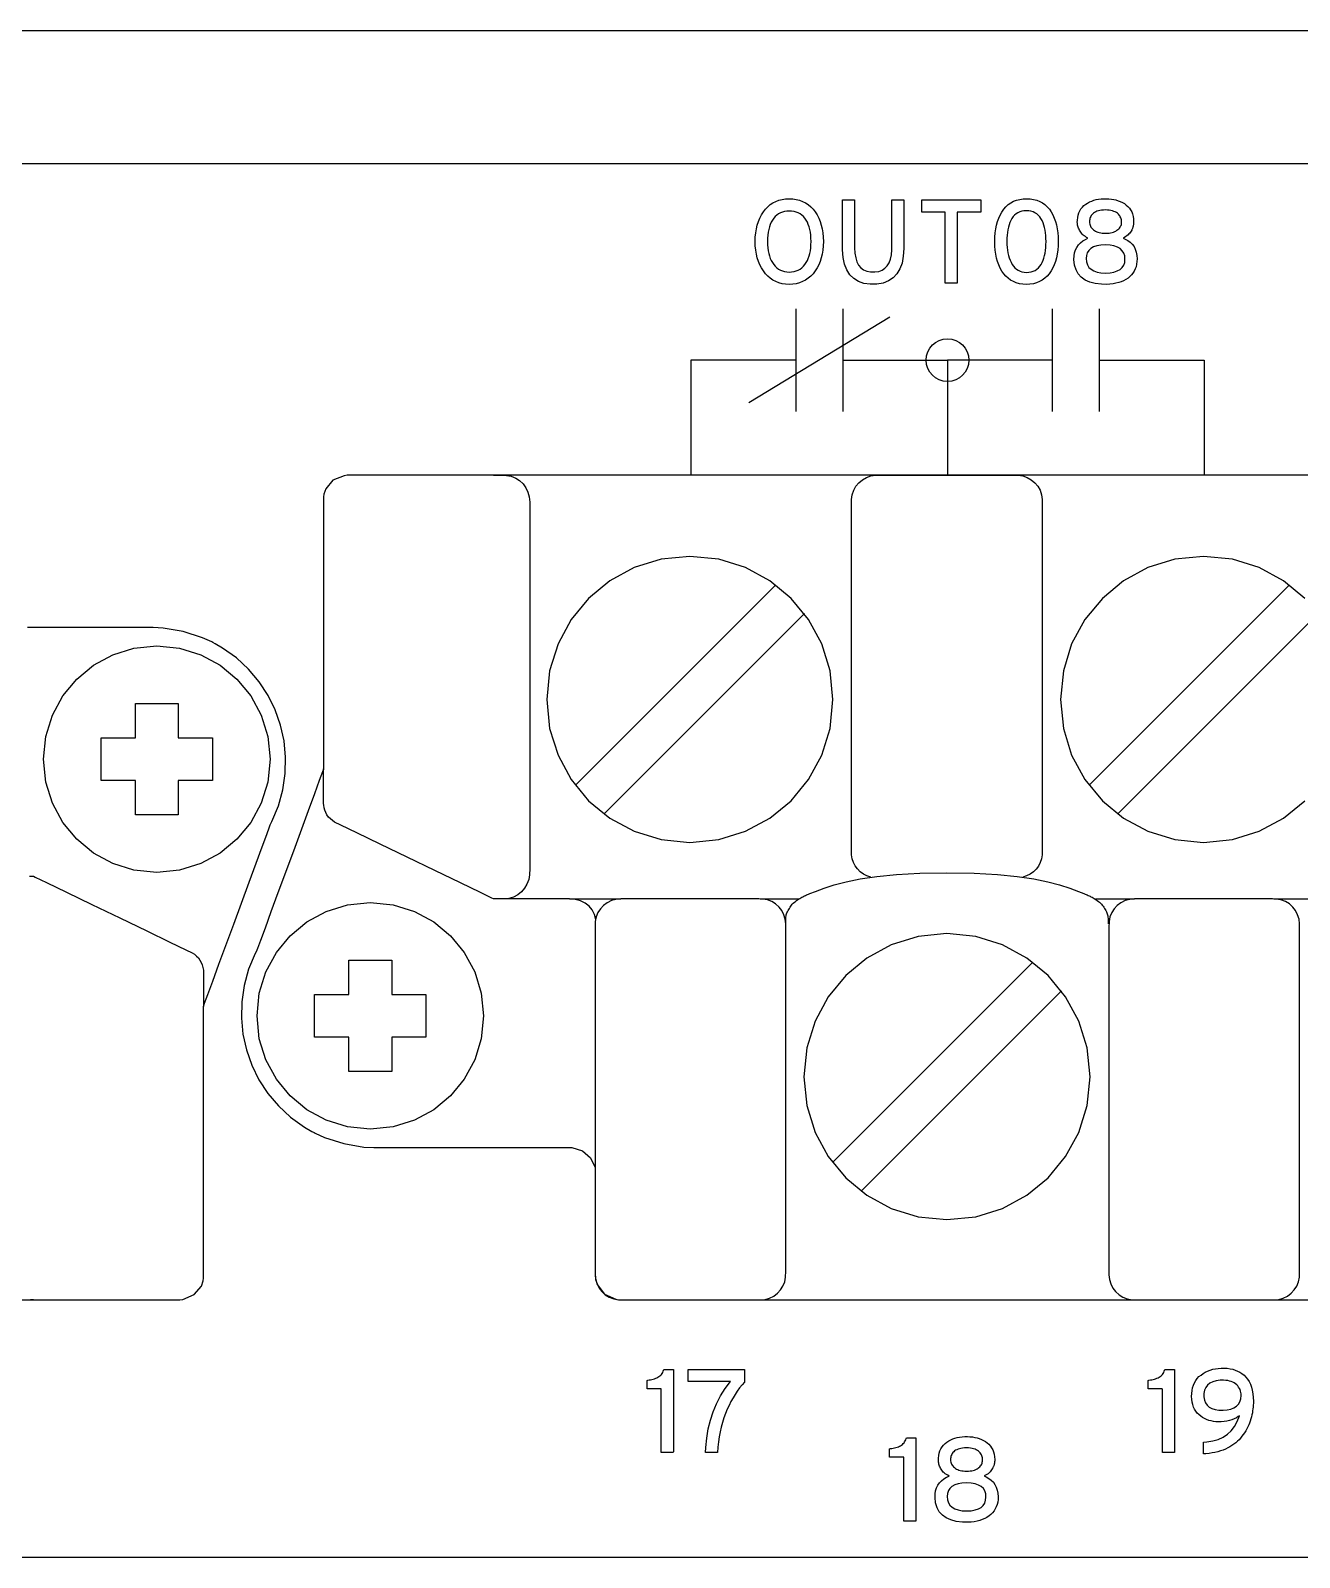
# Model space of a CAD drawing. Extents: x 1 to 47.7, y 0.2 to 35.
# Drawn here: x 31.599 to 33.083, y 13.33 to 15.115 of the extents above; entities that cross this region are included whole.
import ezdxf

# ---------------------------------------------------------------- set-up
doc = ezdxf.new("R2010")
doc.units = 0
doc.header["$MEASUREMENT"] = 0
doc.layers.add('8_0_____DWG', color=7, linetype='CONTINUOUS')

msp = doc.modelspace()

# ---------------------------------------------------------------- linework, layer by layer
at = {"layer": '8_0_____DWG'}
for points in [[(31.4833, 15.1152), (31.6718, 15.1152), (31.8618, 15.1152), (32.0532, 15.1152), (32.2458, 15.1152), (32.4396, 15.1152), (32.6345, 15.1152), (32.8303, 15.1152), (33.0271, 15.1152), (33.2246, 15.1152), (33.4228, 15.1152), (33.8209, 15.1152), (34.2205, 15.1152), (34.6209, 15.1152)], [(31.3372, 14.9598), (31.8587, 14.9598), (32.3802, 14.9598), (32.6397, 14.9598), (32.8976, 14.9598), (33.1536, 14.9598), (33.4069, 14.9598), (33.6572, 14.9598), (33.7811, 14.9598), (33.9039, 14.9598), (34.0258, 14.9598), (34.1466, 14.9598), (34.2662, 14.9598), (34.3847, 14.9598)], [(32.6823, 14.9028), (32.6823, 14.8199), (32.6682, 14.8199), (32.6682, 14.9028), (32.6407, 14.9028), (32.6407, 14.9171), (32.7098, 14.9171), (32.7098, 14.9028), (32.6823, 14.9028)], [(32.4934, 14.7899), (32.4934, 14.6699)], [(32.5484, 14.7899), (32.5484, 14.6699)], [(32.7934, 14.7899), (32.7934, 14.6699)], [(32.8484, 14.7899), (32.8484, 14.6699)], [(32.6034, 14.7799), (32.4384, 14.6799)], [(32.4934, 14.7299), (32.3709, 14.7299), (32.3709, 14.5953)], [(32.5484, 14.7299), (32.6709, 14.7299), (32.6709, 14.5953)], [(32.7934, 14.7299), (32.6709, 14.7299), (32.6709, 14.5953)], [(32.8484, 14.7299), (32.9709, 14.7299), (32.9709, 14.5953)], [(33.2026, 14.5953), (33.0768, 14.5953), (32.9554, 14.5953), (32.839, 14.5953), (32.7278, 14.5953), (32.6225, 14.5953), (32.5234, 14.5953), (32.431, 14.5953), (32.3457, 14.5953), (32.3059, 14.5953), (32.268, 14.5953), (32.2321, 14.5953), (32.1983, 14.5953), (32.1666, 14.5953), (32.1371, 14.5953), (32.1097, 14.5953), (32.0847, 14.5953), (32.062, 14.5953), (32.0417, 14.5953), (32.0239, 14.5953), (32.0086, 14.5953), (31.9958, 14.5953), (31.9856, 14.5953), (31.9781, 14.5953), (31.9734, 14.5953), (31.9709, 14.5953), (31.969, 14.5952), (31.9653, 14.5947), (31.9522, 14.5893), (31.9437, 14.5793), (31.9417, 14.5731), (31.9413, 14.5698), (31.9413, 14.5656), (31.9413, 14.56), (31.9413, 14.5521), (31.9413, 14.5302), (31.9413, 14.5019), (31.9413, 14.4688), (31.9413, 14.3957), (31.9413, 14.3594), (31.9413, 14.3256), (31.9413, 14.2961), (31.9413, 14.2728), (31.9413, 14.2641), (31.9413, 14.2575), (31.9413, 14.2534), (31.9413, 14.252), (31.941, 14.2511), (31.94, 14.2483), (31.9362, 14.2381), (31.9305, 14.2225), (31.9232, 14.2027), (31.9059, 14.1557), (31.8879, 14.1068), (31.8797, 14.0846), (31.8728, 14.0656), (31.8674, 14.051), (31.8641, 14.0419), (31.8633, 14.0399), (31.8632, 14.0396), (31.8613, 14.0359), (31.8536, 14.0175), (31.8484, 13.9987), (31.8456, 13.9796), (31.8452, 13.9605), (31.847, 13.9417), (31.8511, 13.9232), (31.8574, 13.9054), (31.8657, 13.8884), (31.8761, 13.8724), (31.8885, 13.8578), (31.9027, 13.8445), (31.9188, 13.833), (31.9275, 13.8279), (31.9301, 13.8266), (31.9315, 13.8259), (31.9423, 13.821), (31.9648, 13.8137), (31.9882, 13.8097), (32.0001, 13.8091), (32.004, 13.8091), (32.0122, 13.8091), (32.0267, 13.8091), (32.0461, 13.8091), (32.0692, 13.8091), (32.0946, 13.8091), (32.1471, 13.8091), (32.1717, 13.8091), (32.1934, 13.8091), (32.211, 13.8091), (32.2232, 13.8091), (32.2286, 13.8091), (32.2315, 13.809), (32.2439, 13.8052), (32.2534, 13.7971), (32.2589, 13.7857), (32.2589, 13.7836), (32.2589, 13.7775), (32.2589, 13.7683), (32.2589, 13.7566), (32.2589, 13.7), (32.2589, 13.6869), (32.2589, 13.6757), (32.2589, 13.6671), (32.2589, 13.6617), (32.2592, 13.6559), (32.2613, 13.6489), (32.2698, 13.6378), (32.2829, 13.6317), (32.2866, 13.6312), (32.2885, 13.6311), (32.2909, 13.6311), (32.2957, 13.6311), (32.3032, 13.6311), (32.3134, 13.6311), (32.3261, 13.6311), (32.3415, 13.6311), (32.3593, 13.6311), (32.3796, 13.6311), (32.4023, 13.6311), (32.4273, 13.6311), (32.4547, 13.6311), (32.4842, 13.6311), (32.5159, 13.6311), (32.5497, 13.6311), (32.5856, 13.6311), (32.6235, 13.6311), (32.6633, 13.6311), (32.7486, 13.6311), (32.8411, 13.6311), (32.9402, 13.6311), (33.0455, 13.6311), (33.1567, 13.6311)], [(32.14, 14.5953), (32.1404, 14.5953), (32.1417, 14.5953), (32.1435, 14.5953), (32.1456, 14.5953), (32.1478, 14.5953), (32.1497, 14.5953), (32.1513, 14.5953), (32.1522, 14.5953), (32.1552, 14.5951), (32.1608, 14.594), (32.1659, 14.5919), (32.1705, 14.5889), (32.1745, 14.5851), (32.1778, 14.5806), (32.1802, 14.5755), (32.1818, 14.5699), (32.1823, 14.5639), (32.1823, 14.5474), (32.1823, 14.5033), (32.1823, 14.4403), (32.1823, 14.3666), (32.1823, 14.2909), (32.1823, 14.2214), (32.1823, 14.1668), (32.1823, 14.1355), (32.1822, 14.1281), (32.1811, 14.1224), (32.1791, 14.117), (32.1762, 14.1122), (32.1726, 14.108), (32.1683, 14.1046), (32.1634, 14.102), (32.158, 14.1004), (32.1523, 14.0998), (32.1519, 14.0998), (32.1506, 14.0998), (32.1488, 14.0998), (32.1467, 14.0998), (32.1445, 14.0998), (32.1425, 14.0998), (32.141, 14.0998), (32.1401, 14.0998), (32.1381, 14.1007), (32.1246, 14.1072), (32.1012, 14.1186), (32.0714, 14.133), (32.0389, 14.1487), (32.0073, 14.1639), (31.9802, 14.177), (31.9613, 14.1861), (31.9542, 14.1896), (31.9516, 14.1914), (31.9492, 14.1934), (31.9471, 14.1956), (31.9452, 14.1981), (31.9437, 14.2007), (31.9426, 14.2035), (31.9418, 14.2064), (31.9414, 14.2095), (31.9413, 14.2114), (31.9413, 14.2144), (31.9413, 14.2196), (31.9413, 14.2261), (31.9413, 14.2333), (31.9413, 14.2403), (31.9413, 14.2463), (31.9413, 14.2504), (31.9413, 14.252)], [(32.5812, 14.1253), (32.5767, 14.1268), (32.5726, 14.1289), (32.5689, 14.1316), (32.5657, 14.1348), (32.5631, 14.1384), (32.561, 14.1424), (32.5595, 14.1468), (32.5588, 14.1514), (32.5587, 14.1589), (32.5587, 14.1912), (32.5587, 14.2453), (32.5587, 14.3129), (32.5587, 14.3859), (32.5587, 14.4559), (32.5587, 14.5148), (32.5587, 14.5541), (32.5588, 14.5668), (32.5595, 14.5724), (32.5612, 14.5776), (32.5638, 14.5823), (32.5673, 14.5864), (32.5714, 14.5899), (32.5762, 14.5926), (32.5814, 14.5944), (32.5871, 14.5952), (32.5921, 14.5953), (32.6062, 14.5953), (32.6285, 14.5953), (32.6557, 14.5953), (32.6846, 14.5953), (32.7118, 14.5953), (32.7341, 14.5953), (32.7483, 14.5953), (32.7533, 14.5952), (32.7589, 14.5944), (32.7642, 14.5926), (32.7689, 14.5899), (32.7731, 14.5864), (32.7765, 14.5823), (32.7792, 14.5776), (32.7809, 14.5724), (32.7816, 14.5668), (32.7816, 14.5541), (32.7816, 14.5148), (32.7816, 14.4559), (32.7816, 14.3859), (32.7816, 14.3129), (32.7816, 14.2453), (32.7816, 14.1912), (32.7816, 14.1589), (32.7815, 14.1514), (32.7808, 14.1468), (32.7793, 14.1424), (32.7772, 14.1383), (32.7745, 14.1347), (32.7713, 14.1315), (32.7675, 14.1288), (32.7634, 14.1267), (32.7589, 14.1253)], [(33.0887, 14.4512), (33.0639, 14.4717), (33.0355, 14.4872), (33.0041, 14.4969), (32.9704, 14.5003), (32.9367, 14.4969), (32.9052, 14.4872), (32.8768, 14.4717), (32.852, 14.4512), (32.8316, 14.4264), (32.8161, 14.398), (32.8064, 14.3666), (32.803, 14.3329), (32.8064, 14.2992), (32.8161, 14.2678), (32.8316, 14.2395), (32.852, 14.2147), (32.8768, 14.1943), (32.9052, 14.1789), (32.9367, 14.1692), (32.9704, 14.1658), (33.0041, 14.1692), (33.0355, 14.1789), (33.0639, 14.1943), (33.0887, 14.2147)], [(32.2358, 14.2327), (32.4701, 14.4669)], [(32.8366, 14.2327), (33.0708, 14.4669)], [(32.2692, 14.1992), (32.5035, 14.4335)], [(32.87, 14.1992), (33.1042, 14.4335)], [(31.5754, 13.6311), (31.605, 13.6311), (31.6323, 13.6311), (31.6573, 13.6311), (31.68, 13.6311), (31.7003, 13.6311), (31.7181, 13.6311), (31.7335, 13.6311), (31.7463, 13.6311), (31.7564, 13.6311), (31.7639, 13.6311), (31.7687, 13.6311), (31.7711, 13.6311), (31.773, 13.6312), (31.7768, 13.6316), (31.7898, 13.6371), (31.7984, 13.647), (31.8004, 13.6532), (31.8007, 13.6565), (31.8007, 13.6608), (31.8007, 13.6664), (31.8007, 13.6743), (31.8007, 13.6961), (31.8007, 13.7244), (31.8007, 13.7575), (31.8007, 13.8305), (31.8007, 13.8668), (31.8007, 13.9006), (31.8007, 13.9301), (31.8007, 13.9533), (31.8007, 13.9621), (31.8007, 13.9686), (31.8007, 13.9727), (31.8007, 13.9741), (31.8011, 13.9751), (31.8021, 13.9778), (31.8058, 13.9881), (31.8116, 14.0037), (31.8188, 14.0234), (31.8361, 14.0704), (31.8541, 14.1194), (31.8623, 14.1416), (31.8693, 14.1606), (31.8747, 14.1752), (31.878, 14.1842), (31.8787, 14.1863), (31.8789, 14.1866), (31.8807, 14.1902), (31.8884, 14.2087), (31.8936, 14.2275), (31.8964, 14.2466), (31.8969, 14.2656), (31.895, 14.2845), (31.8909, 14.303), (31.8847, 14.3208), (31.8763, 14.3378), (31.8659, 14.3537), (31.8536, 14.3684), (31.8393, 14.3816), (31.8232, 14.3932), (31.8145, 14.3982), (31.8119, 14.3996), (31.8106, 14.4003), (31.7998, 14.4052), (31.7772, 14.4125), (31.7538, 14.4164), (31.7419, 14.4171), (31.7381, 14.4171), (31.7298, 14.4171), (31.7153, 14.4171), (31.6959, 14.4171), (31.6729, 14.4171), (31.6475, 14.4171), (31.5949, 14.4171)], [(31.7212, 14.2881), (31.7212, 14.3284), (31.7711, 14.3284), (31.7711, 14.2881), (31.8113, 14.2881), (31.8113, 14.2382), (31.7711, 14.2382), (31.7711, 14.1982), (31.7212, 14.1982), (31.7212, 14.2382), (31.681, 14.2382), (31.681, 14.2881), (31.7212, 14.2881)], [(31.5975, 14.1263), (31.5995, 14.1263), (31.601, 14.1263), (31.6019, 14.1263), (31.6039, 14.1254), (31.6173, 14.1189), (31.6407, 14.1077), (31.6704, 14.0933), (31.7029, 14.0776), (31.7344, 14.0624), (31.7614, 14.0494), (31.7803, 14.0403), (31.7874, 14.0369), (31.7901, 14.0351), (31.7926, 14.033), (31.7948, 14.0308), (31.7966, 14.0283), (31.7982, 14.0256), (31.7994, 14.0228), (31.8002, 14.0198), (31.8007, 14.0167), (31.8007, 14.0147), (31.8007, 14.0118), (31.8007, 14.0066), (31.8007, 14), (31.8007, 13.9928), (31.8007, 13.9858), (31.8007, 13.9799), (31.8007, 13.9757), (31.8007, 13.9741)], [(32.4817, 14.0706), (32.4817, 14.0721), (32.4818, 14.0737), (32.4818, 14.0753), (32.4819, 14.0769), (32.482, 14.0784), (32.4822, 14.0799), (32.4824, 14.0813), (32.4827, 14.0825), (32.4831, 14.0837), (32.4837, 14.0849), (32.4844, 14.0862), (32.4852, 14.0874), (32.486, 14.0887), (32.4868, 14.09), (32.4877, 14.0912), (32.4885, 14.0925), (32.4893, 14.0937), (32.4905, 14.0949), (32.4918, 14.096), (32.4931, 14.0969), (32.4944, 14.0979), (32.4956, 14.0987), (32.4968, 14.0995), (32.4981, 14.1003), (32.4993, 14.101), (32.5005, 14.1017), (32.5017, 14.1023), (32.5028, 14.1029), (32.5038, 14.1034), (32.5049, 14.1039), (32.506, 14.1044), (32.5072, 14.1049), (32.5085, 14.1055), (32.51, 14.1061), (32.5164, 14.1086), (32.5266, 14.1124), (32.5384, 14.1162), (32.5523, 14.1199), (32.5686, 14.1232), (32.5881, 14.1261), (32.6112, 14.1284), (32.6384, 14.1299), (32.6702, 14.1304), (32.7021, 14.1299), (32.7293, 14.1284), (32.7523, 14.1261), (32.7718, 14.1232), (32.7882, 14.1199), (32.802, 14.1162), (32.8138, 14.1124), (32.8241, 14.1086), (32.8304, 14.1061), (32.8319, 14.1055), (32.8332, 14.1049), (32.8344, 14.1044), (32.8355, 14.1039), (32.8366, 14.1034), (32.8376, 14.1029), (32.8387, 14.1023), (32.8399, 14.1017), (32.8411, 14.101), (32.8424, 14.1003), (32.8436, 14.0995), (32.8448, 14.0987), (32.8461, 14.0979), (32.8473, 14.0969), (32.8486, 14.096), (32.8499, 14.0949), (32.8511, 14.0937), (32.8519, 14.0925), (32.8528, 14.0912), (32.8536, 14.09), (32.8544, 14.0887), (32.8553, 14.0874), (32.856, 14.0862), (32.8567, 14.0849), (32.8573, 14.0837), (32.8577, 14.0825), (32.858, 14.0813), (32.8583, 14.0799), (32.8585, 14.0784), (32.8586, 14.0769), (32.8588, 14.0753), (32.8588, 14.0737), (32.8589, 14.0721), (32.8589, 14.0706)], [(32.2595, 14.0756), (32.2581, 14.0816), (32.2555, 14.0869), (32.2517, 14.0914), (32.247, 14.095), (32.2416, 14.0976), (32.2354, 14.0993), (32.2288, 14.0998), (32.2246, 14.0998), (32.2136, 14.0998), (32.1987, 14.0998), (32.1824, 14.0998), (32.1675, 14.0998), (32.1566, 14.0998), (32.1523, 14.0998)], [(32.2288, 14.0998), (32.2434, 14.0998)], [(32.2434, 14.0998), (32.2889, 14.0998)], [(32.4518, 14.0998), (32.4973, 14.0998)], [(32.8441, 14.0998), (32.8897, 14.0998)], [(33.0525, 14.0998), (33.0981, 14.0998)], [(31.9709, 13.988), (31.9709, 14.0283), (32.0209, 14.0283), (32.0209, 13.988), (32.061, 13.988), (32.061, 13.9381), (32.0209, 13.9381), (32.0209, 13.8981), (31.9709, 13.8981), (31.9709, 13.9381), (31.9308, 13.9381), (31.9308, 13.988), (31.9709, 13.988)], [(32.5364, 13.7917), (32.7707, 14.0259)], [(32.5699, 13.7582), (32.8041, 13.9925)], [(31.602, 13.6311), (31.6016, 13.6311), (31.6003, 13.6311), (31.5985, 13.6311)], [(34.3847, 13.3298), (34.2662, 13.3298), (34.1466, 13.3298), (34.0258, 13.3298), (33.9039, 13.3298), (33.7811, 13.3298), (33.6572, 13.3298), (33.4069, 13.3298), (33.1536, 13.3298), (32.8976, 13.3298), (32.6397, 13.3298), (32.3802, 13.3298), (31.8587, 13.3298), (31.3372, 13.3298)]]:
    msp.add_lwpolyline(points, dxfattribs=at)
for points in [[(32.5257, 14.8685), (32.5255, 14.8634), (32.5251, 14.8584), (32.5243, 14.8538), (32.5233, 14.8493), (32.5219, 14.8452), (32.5203, 14.8412), (32.5184, 14.8376), (32.5163, 14.8341), (32.5138, 14.8309), (32.511, 14.8281), (32.5081, 14.8255), (32.5049, 14.8234), (32.5015, 14.8216), (32.4979, 14.8203), (32.4941, 14.8192), (32.49, 14.8186), (32.4858, 14.8183), (32.4815, 14.8186), (32.4775, 14.8192), (32.4737, 14.8203), (32.4702, 14.8216), (32.4668, 14.8234), (32.4637, 14.8255), (32.4608, 14.8281), (32.4581, 14.8309), (32.4556, 14.8341), (32.4534, 14.8376), (32.4514, 14.8412), (32.4498, 14.8452), (32.4484, 14.8493), (32.4474, 14.8538), (32.4466, 14.8584), (32.4461, 14.8634), (32.4459, 14.8685), (32.4461, 14.8737), (32.4466, 14.8786), (32.4474, 14.8833), (32.4484, 14.8878), (32.4498, 14.892), (32.4514, 14.8959), (32.4534, 14.8996), (32.4556, 14.9031), (32.4581, 14.9063), (32.4608, 14.9091), (32.4637, 14.9116), (32.4668, 14.9137), (32.4702, 14.9154), (32.4737, 14.9168), (32.4775, 14.9178), (32.4815, 14.9184), (32.4858, 14.9186), (32.49, 14.9184), (32.4941, 14.9178), (32.4979, 14.9168), (32.5015, 14.9154), (32.5049, 14.9137), (32.5081, 14.9116), (32.511, 14.9091), (32.5138, 14.9063), (32.5163, 14.9031), (32.5184, 14.8996), (32.5203, 14.8959), (32.5219, 14.892), (32.5233, 14.8878), (32.5243, 14.8833), (32.5251, 14.8786), (32.5255, 14.8737)], [(32.6198, 14.8604), (32.6192, 14.8513), (32.6177, 14.8433), (32.6152, 14.8364), (32.6118, 14.8306), (32.6074, 14.8259), (32.602, 14.8224), (32.5957, 14.8199), (32.5884, 14.8186), (32.5804, 14.8185), (32.573, 14.8196), (32.5667, 14.8219), (32.5612, 14.8253), (32.5567, 14.8297), (32.5532, 14.8353), (32.5506, 14.842), (32.5489, 14.8499), (32.5482, 14.8588), (32.5482, 14.8621), (32.5482, 14.8671), (32.5482, 14.8748), (32.5482, 14.884), (32.5482, 14.8938), (32.5482, 14.903), (32.5482, 14.9107), (32.5482, 14.9157), (32.5482, 14.9171), (32.549, 14.9171), (32.5505, 14.9171), (32.5526, 14.9171), (32.555, 14.9171), (32.5574, 14.9171), (32.5596, 14.9171), (32.5613, 14.9171), (32.5622, 14.9171), (32.5623, 14.9163), (32.5623, 14.912), (32.5623, 14.9048), (32.5623, 14.8959), (32.5623, 14.8862), (32.5623, 14.8768), (32.5623, 14.8688), (32.5623, 14.8632), (32.5623, 14.8611), (32.5626, 14.8549), (32.5635, 14.8495), (32.5649, 14.8449), (32.567, 14.841), (32.5696, 14.8379), (32.5728, 14.8355), (32.5766, 14.8339), (32.5809, 14.833), (32.5858, 14.8329), (32.5904, 14.8336), (32.5944, 14.8351), (32.5978, 14.8372), (32.6005, 14.8401), (32.6027, 14.8437), (32.6043, 14.848), (32.6053, 14.8531), (32.6057, 14.8589), (32.6057, 14.8615), (32.6057, 14.8666), (32.6057, 14.8743), (32.6057, 14.8837), (32.6057, 14.8936), (32.6057, 14.9029), (32.6057, 14.9106), (32.6057, 14.9157), (32.6057, 14.9171), (32.6064, 14.9171), (32.608, 14.9171), (32.6101, 14.9171), (32.6125, 14.9171), (32.6149, 14.9171), (32.6171, 14.9171), (32.6188, 14.9171), (32.6197, 14.9171), (32.6198, 14.9163), (32.6198, 14.9119), (32.6198, 14.9047), (32.6198, 14.8956), (32.6198, 14.8858), (32.6198, 14.8763), (32.6198, 14.8682), (32.6198, 14.8625)], [(32.8003, 14.8687), (32.8002, 14.8635), (32.7998, 14.8586), (32.7992, 14.8539), (32.7983, 14.8495), (32.7971, 14.8453), (32.7957, 14.8414), (32.794, 14.8376), (32.792, 14.8342), (32.7898, 14.8309), (32.7873, 14.8281), (32.7846, 14.8255), (32.7816, 14.8234), (32.7784, 14.8216), (32.775, 14.8203), (32.7713, 14.8192), (32.7673, 14.8186), (32.7631, 14.8183), (32.7589, 14.8186), (32.755, 14.8192), (32.7513, 14.8202), (32.7479, 14.8216), (32.7447, 14.8234), (32.7418, 14.8255), (32.7391, 14.828), (32.7366, 14.8308), (32.7344, 14.834), (32.7325, 14.8374), (32.7308, 14.8411), (32.7294, 14.845), (32.7282, 14.8492), (32.7273, 14.8536), (32.7266, 14.8583), (32.7262, 14.8632), (32.7261, 14.8684), (32.7262, 14.8736), (32.7266, 14.8785), (32.7273, 14.8832), (32.7282, 14.8876), (32.7294, 14.8918), (32.7308, 14.8958), (32.7326, 14.8995), (32.7345, 14.903), (32.7368, 14.9062), (32.7393, 14.9091), (32.742, 14.9116), (32.7449, 14.9137), (32.7481, 14.9155), (32.7516, 14.9168), (32.7553, 14.9178), (32.7592, 14.9184), (32.7634, 14.9186), (32.7676, 14.9184), (32.7715, 14.9178), (32.7752, 14.9168), (32.7787, 14.9154), (32.7819, 14.9137), (32.7848, 14.9116), (32.7875, 14.9091), (32.79, 14.9063), (32.7921, 14.9031), (32.7941, 14.8997), (32.7957, 14.896), (32.7971, 14.8921), (32.7983, 14.8879), (32.7992, 14.8834), (32.7998, 14.8788), (32.8002, 14.8738)], [(32.8927, 14.8482), (32.8925, 14.845), (32.8921, 14.842), (32.8914, 14.8391), (32.8905, 14.8364), (32.8893, 14.8339), (32.8878, 14.8316), (32.8861, 14.8295), (32.8842, 14.8275), (32.882, 14.8258), (32.8796, 14.8242), (32.8769, 14.8227), (32.8741, 14.8215), (32.8711, 14.8205), (32.8679, 14.8197), (32.8645, 14.819), (32.8609, 14.8186), (32.8571, 14.8184), (32.8509, 14.8185), (32.8436, 14.8194), (32.8372, 14.8211), (32.8318, 14.8235), (32.8274, 14.8267), (32.8238, 14.8307), (32.8212, 14.8355), (32.8195, 14.841), (32.8188, 14.8473), (32.8189, 14.8516), (32.8195, 14.8553), (32.8205, 14.8587), (32.822, 14.8617), (32.8239, 14.8645), (32.8263, 14.867), (32.8291, 14.8692), (32.8323, 14.871), (32.8352, 14.8725), (32.8336, 14.8733), (32.8322, 14.8742), (32.8308, 14.8751), (32.8296, 14.8761), (32.8285, 14.8772), (32.8275, 14.8782), (32.8267, 14.8794), (32.8259, 14.8806), (32.8253, 14.8818), (32.8247, 14.883), (32.8242, 14.8842), (32.8237, 14.8853), (32.8234, 14.8865), (32.8231, 14.8876), (32.8229, 14.8887), (32.8228, 14.8898), (32.8227, 14.8909), (32.8228, 14.8934), (32.8232, 14.8964), (32.8237, 14.8993), (32.8246, 14.9019), (32.8257, 14.9043), (32.827, 14.9066), (32.8286, 14.9086), (32.8305, 14.9105), (32.8326, 14.9121), (32.8348, 14.9135), (32.8371, 14.9148), (32.8395, 14.9158), (32.8421, 14.9167), (32.8448, 14.9175), (32.8476, 14.918), (32.8505, 14.9184), (32.8536, 14.9186), (32.8567, 14.9186), (32.8596, 14.9185), (32.8625, 14.9182), (32.8653, 14.9177), (32.8679, 14.9171), (32.8705, 14.9162), (32.873, 14.9153), (32.8754, 14.9141), (32.8777, 14.9128), (32.8799, 14.9112), (32.8819, 14.9095), (32.8836, 14.9076), (32.885, 14.9055), (32.8863, 14.9032), (32.8872, 14.9007), (32.8879, 14.8979), (32.8884, 14.895), (32.8886, 14.8919), (32.8886, 14.891), (32.8886, 14.8905), (32.8886, 14.89), (32.8885, 14.8895), (32.8885, 14.889), (32.8884, 14.8884), (32.8883, 14.8879), (32.8882, 14.8873), (32.8881, 14.8867), (32.8879, 14.8861), (32.8878, 14.8855), (32.8876, 14.8849), (32.8874, 14.8843), (32.8871, 14.8836), (32.8869, 14.883), (32.8866, 14.8824), (32.8863, 14.8818), (32.8858, 14.8808), (32.885, 14.8796), (32.8841, 14.8784), (32.8831, 14.8773), (32.882, 14.8762), (32.8808, 14.8752), (32.8794, 14.8743), (32.878, 14.8734), (32.8765, 14.8726), (32.8786, 14.8714), (32.8818, 14.8697), (32.8846, 14.8676), (32.887, 14.8653), (32.889, 14.8625), (32.8905, 14.8595), (32.8916, 14.8561), (32.8924, 14.8523)], [(32.5113, 14.8685), (32.5112, 14.8723), (32.511, 14.876), (32.5105, 14.8794), (32.5099, 14.8826), (32.5091, 14.8856), (32.5081, 14.8885), (32.507, 14.8911), (32.5056, 14.8935), (32.5041, 14.8958), (32.5024, 14.8977), (32.5005, 14.8994), (32.4985, 14.9008), (32.4963, 14.902), (32.4939, 14.9029), (32.4914, 14.9036), (32.4886, 14.904), (32.4858, 14.9041), (32.4829, 14.904), (32.4803, 14.9036), (32.4778, 14.9029), (32.4754, 14.902), (32.4732, 14.9008), (32.4712, 14.8994), (32.4694, 14.8977), (32.4677, 14.8958), (32.4661, 14.8935), (32.4648, 14.8911), (32.4636, 14.8885), (32.4626, 14.8856), (32.4618, 14.8826), (32.4611, 14.8794), (32.4607, 14.876), (32.4604, 14.8723), (32.4603, 14.8685), (32.4604, 14.8648), (32.4607, 14.8612), (32.4611, 14.8578), (32.4618, 14.8546), (32.4626, 14.8516), (32.4636, 14.8488), (32.4648, 14.8462), (32.4661, 14.8438), (32.4677, 14.8415), (32.4694, 14.8395), (32.4712, 14.8377), (32.4732, 14.8362), (32.4754, 14.835), (32.4778, 14.8341), (32.4803, 14.8334), (32.4829, 14.833), (32.4858, 14.8328), (32.4886, 14.833), (32.4914, 14.8334), (32.4939, 14.8341), (32.4963, 14.835), (32.4985, 14.8362), (32.5005, 14.8377), (32.5024, 14.8395), (32.5041, 14.8415), (32.5056, 14.8438), (32.507, 14.8462), (32.5081, 14.8488), (32.5091, 14.8516), (32.5099, 14.8546), (32.5105, 14.8578), (32.511, 14.8612), (32.5112, 14.8648)], [(32.7861, 14.8684), (32.786, 14.872), (32.7858, 14.8755), (32.7855, 14.8788), (32.785, 14.8819), (32.7843, 14.885), (32.7835, 14.8878), (32.7826, 14.8905), (32.7815, 14.8931), (32.7802, 14.8954), (32.7787, 14.8975), (32.7771, 14.8994), (32.7752, 14.9009), (32.7732, 14.9022), (32.771, 14.9032), (32.7685, 14.9039), (32.7659, 14.9044), (32.7631, 14.9045), (32.7603, 14.9044), (32.7577, 14.9039), (32.7554, 14.9032), (32.7532, 14.9022), (32.7511, 14.901), (32.7493, 14.8994), (32.7477, 14.8976), (32.7462, 14.8956), (32.745, 14.8932), (32.7439, 14.8907), (32.7429, 14.8881), (32.7421, 14.8852), (32.7414, 14.8823), (32.7409, 14.8791), (32.7406, 14.8758), (32.7404, 14.8723), (32.7403, 14.8687), (32.7404, 14.8651), (32.7406, 14.8616), (32.741, 14.8583), (32.7416, 14.8552), (32.7422, 14.8522), (32.7431, 14.8494), (32.7441, 14.8467), (32.7452, 14.8442), (32.7465, 14.8418), (32.748, 14.8397), (32.7496, 14.8378), (32.7514, 14.8362), (32.7535, 14.8349), (32.7557, 14.8338), (32.758, 14.8331), (32.7606, 14.8326), (32.7634, 14.8324), (32.7662, 14.8326), (32.7688, 14.8331), (32.7712, 14.8338), (32.7734, 14.8348), (32.7755, 14.8361), (32.7773, 14.8377), (32.7789, 14.8396), (32.7803, 14.8417), (32.7816, 14.8441), (32.7826, 14.8466), (32.7836, 14.8492), (32.7843, 14.852), (32.785, 14.855), (32.7855, 14.8581), (32.7858, 14.8614), (32.786, 14.8648)], [(32.8744, 14.891), (32.8744, 14.8924), (32.8742, 14.8937), (32.8739, 14.895), (32.8735, 14.8962), (32.873, 14.8973), (32.8723, 14.8985), (32.8716, 14.8995), (32.8707, 14.9006), (32.8697, 14.9015), (32.8685, 14.9024), (32.8671, 14.9032), (32.8656, 14.9038), (32.8639, 14.9043), (32.8621, 14.9048), (32.8601, 14.9051), (32.8579, 14.9053), (32.8556, 14.9054), (32.8533, 14.9053), (32.8511, 14.9051), (32.8492, 14.9048), (32.8473, 14.9044), (32.8457, 14.9039), (32.8442, 14.9033), (32.8429, 14.9026), (32.8417, 14.9018), (32.8407, 14.9009), (32.8398, 14.8999), (32.839, 14.8989), (32.8384, 14.8978), (32.8378, 14.8967), (32.8374, 14.8955), (32.8372, 14.8942), (32.837, 14.8929), (32.837, 14.8916), (32.837, 14.8902), (32.8373, 14.8889), (32.8376, 14.8876), (32.8381, 14.8864), (32.8387, 14.8853), (32.8395, 14.8843), (32.8404, 14.8833), (32.8415, 14.8823), (32.8427, 14.8815), (32.844, 14.8807), (32.8454, 14.88), (32.8468, 14.8794), (32.8484, 14.879), (32.8501, 14.8786), (32.8519, 14.8784), (32.8538, 14.8782), (32.8558, 14.8781), (32.8579, 14.8782), (32.8599, 14.8784), (32.8617, 14.8786), (32.8634, 14.879), (32.865, 14.8795), (32.8665, 14.8801), (32.8679, 14.8808), (32.8691, 14.8816), (32.8702, 14.8825), (32.8712, 14.8833), (32.8721, 14.8843), (32.8728, 14.8853), (32.8734, 14.8863), (32.8738, 14.8874), (32.8742, 14.8886), (32.8744, 14.8898)], [(32.8784, 14.8478), (32.8781, 14.8516), (32.877, 14.855), (32.8753, 14.8578), (32.8728, 14.8602), (32.8696, 14.862), (32.8656, 14.8633), (32.861, 14.8641), (32.8556, 14.8645), (32.8503, 14.8642), (32.8457, 14.8634), (32.8418, 14.8621), (32.8386, 14.8603), (32.8361, 14.8581), (32.8344, 14.8554), (32.8333, 14.8522), (32.833, 14.8485), (32.8334, 14.8446), (32.8345, 14.8412), (32.8363, 14.8383), (32.8388, 14.836), (32.842, 14.8341), (32.8458, 14.8328), (32.8504, 14.8319), (32.8557, 14.8316), (32.861, 14.832), (32.8656, 14.8328), (32.8695, 14.8341), (32.8727, 14.8359), (32.8752, 14.8381), (32.877, 14.8409), (32.8781, 14.8441)], [(32.6959, 14.7299), (32.6954, 14.7249), (32.694, 14.7202), (32.6917, 14.7159), (32.6886, 14.7122), (32.6849, 14.7092), (32.6807, 14.7069), (32.676, 14.7054), (32.6709, 14.7049), (32.6659, 14.7054), (32.6612, 14.7069), (32.6569, 14.7092), (32.6532, 14.7122), (32.6502, 14.7159), (32.6479, 14.7202), (32.6464, 14.7249), (32.6459, 14.7299), (32.6464, 14.7349), (32.6479, 14.7396), (32.6502, 14.7439), (32.6532, 14.7476), (32.6569, 14.7506), (32.6612, 14.7529), (32.6659, 14.7544), (32.6709, 14.7549), (32.676, 14.7544), (32.6807, 14.7529), (32.6849, 14.7506), (32.6886, 14.7476), (32.6917, 14.7439), (32.694, 14.7396), (32.6954, 14.7349)], [(32.2022, 14.3329), (32.2056, 14.2992), (32.2154, 14.2678), (32.2308, 14.2395), (32.2512, 14.2147), (32.276, 14.1943), (32.3045, 14.1789), (32.3359, 14.1692), (32.3696, 14.1658), (32.4033, 14.1692), (32.4347, 14.1789), (32.4631, 14.1943), (32.4879, 14.2147), (32.5083, 14.2395), (32.5238, 14.2678), (32.5335, 14.2992), (32.5369, 14.3329), (32.5335, 14.3666), (32.5238, 14.398), (32.5083, 14.4264), (32.4879, 14.4512), (32.4631, 14.4717), (32.4347, 14.4872), (32.4033, 14.4969), (32.3696, 14.5003), (32.3359, 14.4969), (32.3045, 14.4872), (32.276, 14.4717), (32.2512, 14.4512), (32.2308, 14.4264), (32.2154, 14.398), (32.2056, 14.3666)], [(31.8786, 14.2632), (31.8759, 14.2365), (31.8682, 14.2116), (31.856, 14.1891), (31.8398, 14.1695), (31.8202, 14.1533), (31.7977, 14.1411), (31.7728, 14.1334), (31.7461, 14.1307), (31.7194, 14.1334), (31.6946, 14.1411), (31.6721, 14.1533), (31.6525, 14.1695), (31.6363, 14.1891), (31.6241, 14.2116), (31.6164, 14.2365), (31.6137, 14.2632), (31.6164, 14.2899), (31.6241, 14.3147), (31.6363, 14.3372), (31.6525, 14.3568), (31.6721, 14.373), (31.6946, 14.3852), (31.7194, 14.3929), (31.7461, 14.3956), (31.7728, 14.3929), (31.7977, 14.3852), (31.8202, 14.373), (31.8398, 14.3568), (31.856, 14.3372), (31.8682, 14.3147), (31.8759, 14.2899)], [(32.1284, 13.963), (32.1257, 13.9363), (32.118, 13.9115), (32.1057, 13.889), (32.0896, 13.8694), (32.07, 13.8532), (32.0475, 13.841), (32.0226, 13.8332), (31.9959, 13.8306), (31.9692, 13.8332), (31.9443, 13.841), (31.9218, 13.8532), (31.9022, 13.8694), (31.8861, 13.889), (31.8739, 13.9115), (31.8661, 13.9363), (31.8634, 13.963), (31.8661, 13.9897), (31.8739, 14.0146), (31.8861, 14.0371), (31.9022, 14.0567), (31.9218, 14.0729), (31.9443, 14.0851), (31.9692, 14.0928), (31.9959, 14.0955), (32.0226, 14.0928), (32.0475, 14.0851), (32.07, 14.0729), (32.0896, 14.0567), (32.1057, 14.0371), (32.118, 14.0146), (32.1257, 13.9897)], [(32.4817, 14.0706), (32.4812, 14.0762), (32.4796, 14.0814), (32.4772, 14.0861), (32.4739, 14.0903), (32.4699, 14.0939), (32.4653, 14.0967), (32.4602, 14.0987), (32.4546, 14.0997), (32.4501, 14.0998), (32.4383, 14.0998), (32.4178, 14.0998), (32.3917, 14.0998), (32.3631, 14.0998), (32.3354, 14.0998), (32.3117, 14.0998), (32.2951, 14.0998), (32.2889, 14.0998), (32.2832, 14.0993), (32.2779, 14.0978), (32.273, 14.0954), (32.2687, 14.0922), (32.265, 14.0883), (32.2621, 14.0838), (32.2601, 14.0788), (32.259, 14.0734), (32.2589, 14.0665), (32.2589, 14.0368), (32.2589, 13.985), (32.2589, 13.9192), (32.2589, 13.8474), (32.2589, 13.7776), (32.2589, 13.7178), (32.2589, 13.676), (32.2589, 13.6603), (32.2594, 13.6548), (32.261, 13.6496), (32.2635, 13.6448), (32.2667, 13.6406), (32.2707, 13.637), (32.2754, 13.6342), (32.2805, 13.6323), (32.286, 13.6312), (32.2905, 13.6311), (32.3023, 13.6311), (32.3229, 13.6311), (32.349, 13.6311), (32.3775, 13.6311), (32.4052, 13.6311), (32.4289, 13.6311), (32.4455, 13.6311), (32.4518, 13.6311), (32.4575, 13.6316), (32.4628, 13.6331), (32.4677, 13.6355), (32.472, 13.6387), (32.4756, 13.6426), (32.4785, 13.6471), (32.4805, 13.6521), (32.4816, 13.6575), (32.4817, 13.6644), (32.4817, 13.6942), (32.4817, 13.7459), (32.4817, 13.8117), (32.4817, 13.8835), (32.4817, 13.9534), (32.4817, 14.0131), (32.4817, 14.0549)], [(33.0825, 14.0706), (33.082, 14.0762), (33.0804, 14.0814), (33.0779, 14.0861), (33.0747, 14.0903), (33.0707, 14.0939), (33.0661, 14.0967), (33.0609, 14.0987), (33.0554, 14.0997), (33.0509, 14.0998), (33.0391, 14.0998), (33.0185, 14.0998), (32.9924, 14.0998), (32.9639, 14.0998), (32.9362, 14.0998), (32.9125, 14.0998), (32.8959, 14.0998), (32.8897, 14.0998), (32.884, 14.0993), (32.8786, 14.0978), (32.8737, 14.0954), (32.8694, 14.0922), (32.8658, 14.0883), (32.8629, 14.0838), (32.8609, 14.0788), (32.8598, 14.0734), (32.8597, 14.0665), (32.8597, 14.0368), (32.8597, 13.985), (32.8597, 13.9192), (32.8597, 13.8474), (32.8597, 13.7776), (32.8597, 13.7178), (32.8597, 13.676), (32.8597, 13.6603), (32.8602, 13.6548), (32.8618, 13.6496), (32.8642, 13.6448), (32.8675, 13.6406), (32.8715, 13.637), (32.8761, 13.6342), (32.8812, 13.6323), (32.8868, 13.6312), (32.8913, 13.6311), (32.9031, 13.6311), (32.9236, 13.6311), (32.9498, 13.6311), (32.9783, 13.6311), (33.006, 13.6311), (33.0297, 13.6311), (33.0463, 13.6311), (33.0525, 13.6311), (33.0582, 13.6316), (33.0636, 13.6331), (33.0684, 13.6355), (33.0727, 13.6387), (33.0764, 13.6426), (33.0793, 13.6471), (33.0813, 13.6521), (33.0824, 13.6575), (33.0825, 13.6644), (33.0825, 13.6942), (33.0825, 13.7459), (33.0825, 13.8117), (33.0825, 13.8835), (33.0825, 13.9534), (33.0825, 14.0131), (33.0825, 14.0549)], [(32.5029, 13.8919), (32.5063, 13.8582), (32.516, 13.8268), (32.5314, 13.7985), (32.5519, 13.7737), (32.5767, 13.7533), (32.6051, 13.7379), (32.6365, 13.7282), (32.6703, 13.7248), (32.704, 13.7282), (32.7354, 13.7379), (32.7638, 13.7533), (32.7885, 13.7737), (32.809, 13.7985), (32.8244, 13.8268), (32.8342, 13.8582), (32.8376, 13.8919), (32.8342, 13.9256), (32.8244, 13.957), (32.809, 13.9854), (32.7885, 14.0102), (32.7638, 14.0307), (32.7354, 14.0462), (32.704, 14.0559), (32.6703, 14.0593), (32.6365, 14.0559), (32.6051, 14.0462), (32.5767, 14.0307), (32.5519, 14.0102), (32.5314, 13.9854), (32.516, 13.957), (32.5063, 13.9256)], [(32.3362, 13.4525), (32.3362, 13.4553), (32.3362, 13.4629), (32.3362, 13.4738), (32.3362, 13.4864), (32.3362, 13.4995), (32.3362, 13.5114), (32.3362, 13.5209), (32.3362, 13.5263), (32.3361, 13.527), (32.3348, 13.527), (32.3327, 13.527), (32.3301, 13.527), (32.3271, 13.527), (32.3243, 13.527), (32.3219, 13.527), (32.3202, 13.527), (32.3195, 13.527), (32.3195, 13.5274), (32.3195, 13.5284), (32.3195, 13.5299), (32.3195, 13.5316), (32.3195, 13.5333), (32.3195, 13.5349), (32.3195, 13.5362), (32.3195, 13.5369), (32.3204, 13.5371), (32.3221, 13.5373), (32.3237, 13.5376), (32.3253, 13.5379), (32.3268, 13.5383), (32.3283, 13.5387), (32.3297, 13.5393), (32.331, 13.5398), (32.3323, 13.5405), (32.3335, 13.5412), (32.3345, 13.542), (32.3355, 13.5429), (32.3364, 13.5439), (32.3371, 13.545), (32.3378, 13.5462), (32.3383, 13.5475), (32.3387, 13.5489), (32.339, 13.5496), (32.3399, 13.5496), (32.3413, 13.5496), (32.3431, 13.5496), (32.3451, 13.5496), (32.3471, 13.5496), (32.3487, 13.5496), (32.3499, 13.5496), (32.3503, 13.5496), (32.3503, 13.5459), (32.3503, 13.536), (32.3503, 13.5219), (32.3503, 13.5053), (32.3503, 13.4883), (32.3503, 13.4727), (32.3503, 13.4605), (32.3503, 13.4534), (32.3502, 13.4525), (32.3492, 13.4525), (32.3474, 13.4525), (32.3451, 13.4525), (32.3427, 13.4525), (32.3403, 13.4525), (32.3382, 13.4525), (32.3368, 13.4525)], [(32.4334, 13.5349), (32.4306, 13.5316), (32.4278, 13.5281), (32.4251, 13.5244), (32.4225, 13.5205), (32.4201, 13.5164), (32.4177, 13.5121), (32.4154, 13.5076), (32.4132, 13.503), (32.4111, 13.4981), (32.4092, 13.493), (32.4076, 13.4877), (32.4061, 13.4823), (32.4049, 13.4767), (32.4038, 13.4709), (32.403, 13.4649), (32.4024, 13.4588), (32.4021, 13.4525), (32.4015, 13.4525), (32.4001, 13.4525), (32.398, 13.4525), (32.3956, 13.4525), (32.3931, 13.4525), (32.3908, 13.4525), (32.389, 13.4525), (32.388, 13.4525), (32.3881, 13.4582), (32.3893, 13.4693), (32.3911, 13.48), (32.3936, 13.4903), (32.3969, 13.5002), (32.4009, 13.5096), (32.4055, 13.5187), (32.4109, 13.5273), (32.417, 13.5355), (32.4151, 13.5355), (32.4101, 13.5355), (32.4029, 13.5355), (32.3945, 13.5355), (32.3859, 13.5355), (32.378, 13.5355), (32.3717, 13.5355), (32.3682, 13.5355), (32.3677, 13.5357), (32.3677, 13.5367), (32.3677, 13.5385), (32.3677, 13.5408), (32.3677, 13.5432), (32.3677, 13.5456), (32.3677, 13.5477), (32.3677, 13.5491), (32.3677, 13.5496), (32.3702, 13.5496), (32.3769, 13.5496), (32.3865, 13.5496), (32.3976, 13.5496), (32.4092, 13.5496), (32.4197, 13.5496), (32.428, 13.5496), (32.4328, 13.5496), (32.4334, 13.5495), (32.4334, 13.5484), (32.4334, 13.5466), (32.4334, 13.5442), (32.4334, 13.5416), (32.4334, 13.5391), (32.4334, 13.537), (32.4334, 13.5355)], [(32.9223, 13.4525), (32.9223, 13.4553), (32.9223, 13.4629), (32.9223, 13.4738), (32.9223, 13.4864), (32.9223, 13.4995), (32.9223, 13.5114), (32.9223, 13.5209), (32.9223, 13.5263), (32.9221, 13.527), (32.9209, 13.527), (32.9188, 13.527), (32.9161, 13.527), (32.9132, 13.527), (32.9104, 13.527), (32.908, 13.527), (32.9063, 13.527), (32.9056, 13.527), (32.9056, 13.5274), (32.9056, 13.5284), (32.9056, 13.5299), (32.9056, 13.5316), (32.9056, 13.5333), (32.9056, 13.5349), (32.9056, 13.5362), (32.9056, 13.5369), (32.9065, 13.5371), (32.9082, 13.5373), (32.9098, 13.5376), (32.9114, 13.5379), (32.9129, 13.5383), (32.9143, 13.5387), (32.9157, 13.5393), (32.9171, 13.5398), (32.9184, 13.5405), (32.9195, 13.5412), (32.9206, 13.542), (32.9216, 13.5429), (32.9225, 13.5439), (32.9232, 13.545), (32.9239, 13.5462), (32.9244, 13.5475), (32.9248, 13.5489), (32.9251, 13.5496), (32.9259, 13.5496), (32.9274, 13.5496), (32.9292, 13.5496), (32.9312, 13.5496), (32.9332, 13.5496), (32.9348, 13.5496), (32.936, 13.5496), (32.9364, 13.5496), (32.9364, 13.5459), (32.9364, 13.536), (32.9364, 13.5219), (32.9364, 13.5053), (32.9364, 13.4883), (32.9364, 13.4727), (32.9364, 13.4605), (32.9364, 13.4534), (32.9363, 13.4525), (32.9353, 13.4525), (32.9335, 13.4525), (32.9312, 13.4525), (32.9287, 13.4525), (32.9263, 13.4525), (32.9243, 13.4525), (32.9228, 13.4525)], [(33.0286, 13.5125), (33.0286, 13.5102), (33.0285, 13.508), (33.0283, 13.5057), (33.0281, 13.5034), (33.0277, 13.5011), (33.0274, 13.4988), (33.0269, 13.4965), (33.0264, 13.4941), (33.0257, 13.4917), (33.025, 13.4893), (33.0241, 13.487), (33.0231, 13.4847), (33.0221, 13.4824), (33.0209, 13.4801), (33.0197, 13.4779), (33.0183, 13.4757), (33.0168, 13.4736), (33.0153, 13.4715), (33.0136, 13.4694), (33.0119, 13.4675), (33.01, 13.4657), (33.0079, 13.464), (33.0058, 13.4623), (33.0035, 13.4607), (33.0011, 13.4593), (32.9986, 13.4579), (32.9959, 13.4565), (32.9931, 13.4554), (32.9901, 13.4543), (32.987, 13.4534), (32.9837, 13.4526), (32.9804, 13.452), (32.9768, 13.4515), (32.9732, 13.4511), (32.9703, 13.4509), (32.9703, 13.4517), (32.9703, 13.4531), (32.9703, 13.4552), (32.9703, 13.4575), (32.9703, 13.4598), (32.9703, 13.4619), (32.9703, 13.4636), (32.9703, 13.4645), (32.9743, 13.4649), (32.9812, 13.466), (32.9875, 13.4678), (32.9932, 13.4705), (32.9983, 13.4739), (33.0028, 13.478), (33.0066, 13.483), (33.0098, 13.4887), (33.0124, 13.4952), (33.011, 13.4947), (33.0087, 13.4932), (33.0063, 13.4919), (33.0036, 13.4908), (33.0008, 13.4899), (32.9977, 13.4892), (32.9945, 13.4887), (32.9911, 13.4885), (32.9876, 13.4884), (32.9846, 13.4885), (32.9818, 13.4889), (32.9791, 13.4894), (32.9765, 13.4901), (32.9739, 13.4911), (32.9715, 13.4922), (32.9692, 13.4935), (32.967, 13.495), (32.9649, 13.4968), (32.963, 13.4987), (32.9613, 13.5008), (32.9599, 13.5032), (32.9587, 13.5057), (32.9578, 13.5085), (32.9571, 13.5115), (32.9566, 13.5147), (32.9564, 13.518), (32.9565, 13.5216), (32.9569, 13.5251), (32.9576, 13.5283), (32.9585, 13.5313), (32.9597, 13.5341), (32.9612, 13.5367), (32.963, 13.539), (32.965, 13.5412), (32.9674, 13.5431), (32.9698, 13.5449), (32.9724, 13.5465), (32.9751, 13.5478), (32.978, 13.5489), (32.9811, 13.5498), (32.9842, 13.5505), (32.9876, 13.5509), (32.991, 13.5512), (32.9946, 13.5512), (32.998, 13.551), (33.0013, 13.5505), (33.0044, 13.5498), (33.0073, 13.5489), (33.0101, 13.5477), (33.0128, 13.5463), (33.0153, 13.5447), (33.0177, 13.5428), (33.0199, 13.5406), (33.0219, 13.5382), (33.0236, 13.5354), (33.0251, 13.5323), (33.0263, 13.529), (33.0273, 13.5253), (33.028, 13.5213), (33.0285, 13.517)], [(33.0143, 13.5193), (33.0142, 13.521), (33.0139, 13.5228), (33.0135, 13.5244), (33.013, 13.526), (33.0123, 13.5275), (33.0114, 13.5289), (33.0103, 13.5303), (33.0091, 13.5315), (33.0078, 13.5328), (33.0063, 13.5338), (33.0046, 13.5347), (33.0027, 13.5355), (33.0007, 13.5361), (32.9986, 13.5366), (32.9962, 13.5369), (32.9938, 13.5371), (32.9896, 13.537), (32.985, 13.5363), (32.981, 13.5351), (32.9777, 13.5334), (32.975, 13.5313), (32.9729, 13.5285), (32.9715, 13.5253), (32.9708, 13.5216), (32.9707, 13.5175), (32.9714, 13.5138), (32.9726, 13.5106), (32.9745, 13.5079), (32.977, 13.5057), (32.9801, 13.504), (32.9838, 13.5029), (32.9881, 13.5022), (32.9931, 13.5021), (32.998, 13.5025), (33.0022, 13.5033), (33.0058, 13.5047), (33.0088, 13.5066), (33.0111, 13.509), (33.0128, 13.5119), (33.0139, 13.5153)], [(32.6199, 13.3724), (32.6199, 13.3753), (32.6199, 13.3829), (32.6199, 13.3937), (32.6199, 13.4064), (32.6199, 13.4195), (32.6199, 13.4314), (32.6199, 13.4408), (32.6199, 13.4462), (32.6198, 13.447), (32.6186, 13.447), (32.6165, 13.447), (32.6138, 13.447), (32.6109, 13.447), (32.608, 13.447), (32.6056, 13.447), (32.6039, 13.447), (32.6032, 13.447), (32.6032, 13.4473), (32.6032, 13.4484), (32.6032, 13.4498), (32.6032, 13.4515), (32.6032, 13.4533), (32.6032, 13.4549), (32.6032, 13.4562), (32.6032, 13.4569), (32.6041, 13.4571), (32.6058, 13.4573), (32.6074, 13.4575), (32.609, 13.4578), (32.6105, 13.4582), (32.612, 13.4587), (32.6134, 13.4592), (32.6147, 13.4598), (32.616, 13.4605), (32.6172, 13.4612), (32.6183, 13.462), (32.6192, 13.4629), (32.6201, 13.4639), (32.6208, 13.465), (32.6215, 13.4662), (32.622, 13.4675), (32.6225, 13.4689), (32.6228, 13.4696), (32.6236, 13.4696), (32.625, 13.4696), (32.6268, 13.4696), (32.6288, 13.4696), (32.6308, 13.4696), (32.6324, 13.4696), (32.6336, 13.4696), (32.634, 13.4696), (32.634, 13.4659), (32.634, 13.456), (32.634, 13.4418), (32.634, 13.4253), (32.634, 13.4083), (32.634, 13.3927), (32.634, 13.3804), (32.634, 13.3734), (32.6339, 13.3724), (32.6329, 13.3724), (32.6311, 13.3724), (32.6288, 13.3724), (32.6264, 13.3724), (32.624, 13.3724), (32.6219, 13.3724), (32.6205, 13.3724)], [(32.7302, 13.4007), (32.73, 13.3975), (32.7296, 13.3945), (32.7289, 13.3916), (32.728, 13.389), (32.7268, 13.3865), (32.7253, 13.3842), (32.7236, 13.382), (32.7217, 13.3801), (32.7195, 13.3783), (32.717, 13.3767), (32.7144, 13.3753), (32.7116, 13.374), (32.7086, 13.373), (32.7054, 13.3722), (32.702, 13.3716), (32.6984, 13.3711), (32.6946, 13.3709), (32.6884, 13.371), (32.6811, 13.3719), (32.6747, 13.3736), (32.6693, 13.3761), (32.6649, 13.3793), (32.6613, 13.3832), (32.6587, 13.388), (32.657, 13.3935), (32.6563, 13.3998), (32.6564, 13.4042), (32.657, 13.4078), (32.658, 13.4112), (32.6595, 13.4143), (32.6614, 13.417), (32.6638, 13.4195), (32.6665, 13.4217), (32.6698, 13.4236), (32.6727, 13.425), (32.6711, 13.4259), (32.6696, 13.4267), (32.6683, 13.4277), (32.6671, 13.4287), (32.666, 13.4297), (32.665, 13.4308), (32.6642, 13.4319), (32.6634, 13.4331), (32.6628, 13.4343), (32.6622, 13.4355), (32.6616, 13.4367), (32.6612, 13.4379), (32.6608, 13.439), (32.6606, 13.4401), (32.6604, 13.4412), (32.6603, 13.4423), (32.6602, 13.4434), (32.6603, 13.446), (32.6607, 13.449), (32.6612, 13.4518), (32.6621, 13.4544), (32.6632, 13.4568), (32.6645, 13.4591), (32.6661, 13.4611), (32.668, 13.463), (32.6701, 13.4647), (32.6723, 13.4661), (32.6746, 13.4673), (32.677, 13.4684), (32.6796, 13.4693), (32.6823, 13.47), (32.6851, 13.4705), (32.688, 13.4709), (32.6911, 13.4711), (32.6942, 13.4712), (32.6971, 13.471), (32.7, 13.4707), (32.7028, 13.4702), (32.7054, 13.4696), (32.708, 13.4688), (32.7105, 13.4678), (32.7129, 13.4666), (32.7152, 13.4653), (32.7174, 13.4638), (32.7194, 13.4621), (32.7211, 13.4601), (32.7225, 13.458), (32.7238, 13.4557), (32.7247, 13.4532), (32.7254, 13.4505), (32.7259, 13.4476), (32.7261, 13.4444), (32.7261, 13.4435), (32.7261, 13.443), (32.7261, 13.4425), (32.726, 13.442), (32.726, 13.4415), (32.7259, 13.441), (32.7258, 13.4404), (32.7257, 13.4398), (32.7256, 13.4393), (32.7254, 13.4387), (32.7253, 13.438), (32.7251, 13.4374), (32.7249, 13.4368), (32.7246, 13.4362), (32.7244, 13.4356), (32.7241, 13.4349), (32.7238, 13.4343), (32.7233, 13.4334), (32.7225, 13.4321), (32.7216, 13.4309), (32.7206, 13.4298), (32.7195, 13.4287), (32.7183, 13.4277), (32.7169, 13.4268), (32.7155, 13.4259), (32.7139, 13.4251), (32.716, 13.4239), (32.7193, 13.4222), (32.7221, 13.4202), (32.7245, 13.4178), (32.7264, 13.4151), (32.728, 13.412), (32.7291, 13.4086), (32.7299, 13.4048)], [(32.7119, 13.4436), (32.7118, 13.4449), (32.7117, 13.4462), (32.7114, 13.4475), (32.711, 13.4487), (32.7105, 13.4499), (32.7098, 13.451), (32.7091, 13.4521), (32.7082, 13.4531), (32.7072, 13.4541), (32.706, 13.4549), (32.7046, 13.4557), (32.7031, 13.4563), (32.7014, 13.4569), (32.6996, 13.4573), (32.6976, 13.4576), (32.6954, 13.4578), (32.6931, 13.4579), (32.6908, 13.4578), (32.6886, 13.4576), (32.6866, 13.4573), (32.6848, 13.4569), (32.6832, 13.4564), (32.6817, 13.4558), (32.6804, 13.4551), (32.6792, 13.4543), (32.6782, 13.4534), (32.6773, 13.4524), (32.6765, 13.4514), (32.6759, 13.4503), (32.6753, 13.4492), (32.6749, 13.448), (32.6746, 13.4468), (32.6745, 13.4455), (32.6745, 13.4441), (32.6745, 13.4427), (32.6747, 13.4414), (32.6751, 13.4402), (32.6756, 13.439), (32.6762, 13.4379), (32.677, 13.4368), (32.6779, 13.4358), (32.679, 13.4349), (32.6802, 13.434), (32.6815, 13.4332), (32.6828, 13.4325), (32.6843, 13.432), (32.6859, 13.4315), (32.6876, 13.4311), (32.6894, 13.4309), (32.6913, 13.4307), (32.6933, 13.4307), (32.6954, 13.4307), (32.6974, 13.4309), (32.6992, 13.4312), (32.7009, 13.4315), (32.7025, 13.432), (32.704, 13.4326), (32.7054, 13.4333), (32.7066, 13.4341), (32.7077, 13.435), (32.7087, 13.4359), (32.7095, 13.4368), (32.7103, 13.4378), (32.7109, 13.4389), (32.7113, 13.44), (32.7116, 13.4411), (32.7118, 13.4423)], [(32.7159, 13.4003), (32.7156, 13.4042), (32.7145, 13.4075), (32.7128, 13.4104), (32.7103, 13.4127), (32.707, 13.4145), (32.7031, 13.4158), (32.6984, 13.4167), (32.693, 13.417), (32.6878, 13.4167), (32.6832, 13.4159), (32.6793, 13.4146), (32.6761, 13.4129), (32.6736, 13.4106), (32.6719, 13.4079), (32.6708, 13.4047), (32.6705, 13.401), (32.6709, 13.3971), (32.672, 13.3937), (32.6738, 13.3909), (32.6763, 13.3885), (32.6795, 13.3867), (32.6833, 13.3853), (32.6879, 13.3845), (32.6932, 13.3842), (32.6985, 13.3845), (32.7031, 13.3853), (32.707, 13.3866), (32.7102, 13.3884), (32.7127, 13.3907), (32.7145, 13.3934), (32.7155, 13.3966)]]:
    msp.add_lwpolyline(points, close=True, dxfattribs=at)

doc.saveas('drawing.dxf')
